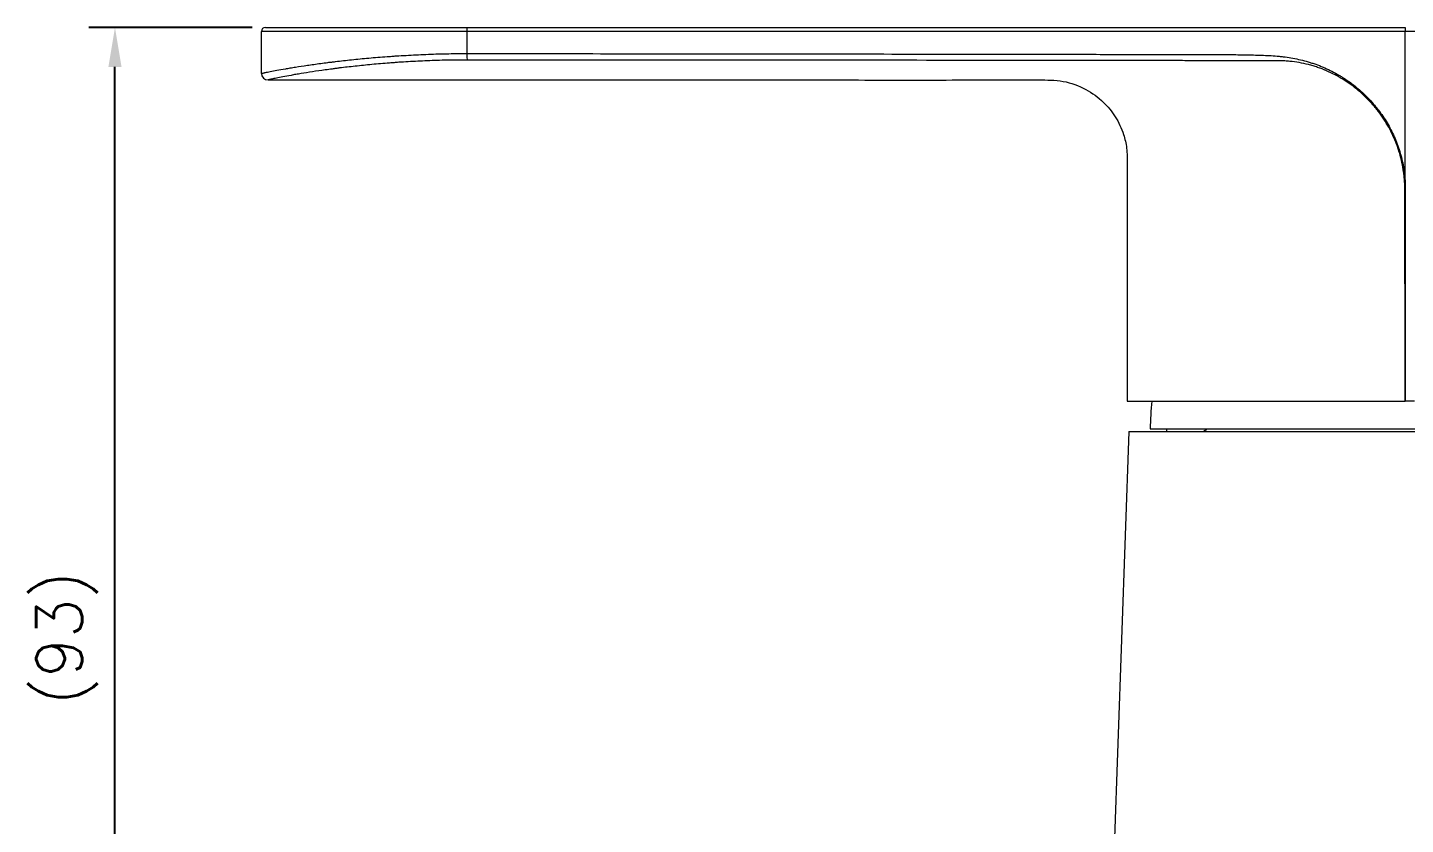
# Model space of a CAD drawing. Extents: x 12221 to 13062, y -5839 to -5245.
# Drawn here: x 12449.2 to 12554.2, y -5399.6 to -5338.8 of the extents above; entities that cross this region are included whole.
import ezdxf

# ---------------------------------------------------------------- set-up
doc = ezdxf.new("R2010")
doc.units = 0
doc.header["$LTSCALE"] = 7
doc.header["$MEASUREMENT"] = 0
doc.layers.add('DIM', color=2, linetype='CONTINUOUS')
doc.layers.add('DWG', color=7, linetype='CONTINUOUS')
doc.styles.add('GHS', font='ROMANS.shx', dxfattribs={"bigfont": 'GHS.shx'})

msp = doc.modelspace()

# ---------------------------------------------------------------- linework, layer by layer
at = {"layer": 'DIM'}
for p, q in [((12466.3, -5338.83), (12453.83, -5338.83)), ((12455.83, -5428.93), (12455.83, -5341.83))]:
    msp.add_line(p, q, dxfattribs=at)
msp.add_solid([(12455.33, -5341.83), (12456.33, -5341.83), (12455.83, -5338.83)], dxfattribs=at)
at = {"layer": 'DWG', "linetype": 'Continuous', "lineweight": 18}
for p, q in [((12467.3, -5338.83), (12482.68, -5338.83)), ((12482.68, -5338.83), (12554.2, -5338.83)), ((12467, -5342.33), (12467, -5339.13)), ((12554.89, -5367.33), (12554.18, -5367.33)), ((12533.12, -5369.63), (12532.01, -5401.36)), ((12533.12, -5369.63), (12578.89, -5369.63)), ((12534.75, -5369.43), (12563.62, -5369.43)), ((12536, -5369.43), (12536, -5369.63))]:
    msp.add_line(p, q, dxfattribs=at)
at = {"layer": 'DWG', "linetype": 'Continuous', "lineweight": 13}
for p, q in [((12482.65, -5339.13), (12467, -5339.13)), ((12482.65, -5339.13), (12482.65, -5340.82)), ((12554.18, -5339.13), (12482.65, -5339.13)), ((12579, -5339.13), (12554.18, -5339.13)), ((12554.18, -5350.63), (12554.18, -5339.13))]:
    msp.add_line(p, q, dxfattribs=at)
at = {"layer": 'DWG', "linetype": 'Continuous', "lineweight": 18}
for centre, radius, start, end in [((12467.3, -5339.13), 0.3, 90, 180), ((12467.5, -5342.33), 0.5, 180, 269.9908), ((12551.75, -5369.43), 17, 172.8419, 180)]:
    msp.add_arc(centre, radius, start, end, dxfattribs=at)
at = {"layer": 'DWG', "linetype": 'Continuous', "lineweight": 13}
for centre, major_axis, ratio, start_param, end_param in [((12482.68, -5339.13), (0, 0.3), 0.079217, 0, 1.570796), ((12554.2, -5339.13), (0, 0.3), 0.079217, 0, 1.570796), ((12482.69, -5340.82), (0, -0.5), 0.079217, 4.712446, 6.061622), ((12467.5, -5342.33), (0.5, 0), 0.999993, 3.141593, 4.712373)]:
    msp.add_ellipse(centre, major_axis=major_axis, ratio=ratio, start_param=start_param, end_param=end_param, dxfattribs=at)
for points, knots in [([(12467, -5342.33), (12467, -5342.33), (12467.03, -5342.33), (12467.1, -5342.31), (12467.13, -5342.3), (12467.18, -5342.29), (12467.19, -5342.29), (12467.21, -5342.28), (12467.24, -5342.28), (12467.28, -5342.27), (12467.4, -5342.24), (12467.52, -5342.22), (12467.82, -5342.16), (12467.98, -5342.13), (12468.37, -5342.06), (12468.58, -5342.02), (12468.85, -5341.97), (12468.88, -5341.97), (12468.94, -5341.96), (12468.97, -5341.95), (12469.07, -5341.94), (12469.26, -5341.9), (12469.46, -5341.87), (12469.88, -5341.8), (12470.18, -5341.76), (12470.82, -5341.66), (12471.16, -5341.62), (12471.69, -5341.54), (12471.88, -5341.52), (12472.16, -5341.48), (12472.26, -5341.47), (12472.4, -5341.46), (12472.45, -5341.45), (12472.55, -5341.44), (12472.99, -5341.38), (12473.45, -5341.33), (12474.29, -5341.24), (12474.73, -5341.2), (12475.63, -5341.12), (12476.09, -5341.08), (12476.69, -5341.04), (12476.87, -5341.03), (12477.05, -5341.01), (12477.17, -5341), (12477.23, -5341), (12477.54, -5340.98), (12477.78, -5340.97), (12478.53, -5340.92), (12479.03, -5340.9), (12480.04, -5340.86), (12480.56, -5340.84), (12481.6, -5340.82), (12482.12, -5340.82), (12482.65, -5340.82)], [0, 0, 0, 0, 0.0625, 0.0625, 0.09375, 0.09375, 0.101563, 0.101563, 0.109375, 0.125, 0.125, 0.1875, 0.1875, 0.25, 0.25, 0.3125, 0.3125, 0.320313, 0.320313, 0.328125, 0.328125, 0.34375, 0.375, 0.375, 0.4375, 0.4375, 0.5, 0.5, 0.53125, 0.53125, 0.546875, 0.546875, 0.554688, 0.554688, 0.5625, 0.625, 0.625, 0.6875, 0.6875, 0.75, 0.75, 0.765625, 0.773438, 0.773438, 0.78125, 0.78125, 0.8125, 0.8125, 0.875, 0.875, 0.9375, 0.9375, 1, 1, 1, 1]), ([(12482.65, -5340.82), (12485.85, -5340.82), (12489.05, -5340.82), (12495.45, -5340.83), (12498.65, -5340.83), (12508.25, -5340.84), (12514.64, -5340.85), (12524.24, -5340.87), (12527.44, -5340.87), (12532.24, -5340.88), (12533.84, -5340.88), (12536.24, -5340.89), (12537.04, -5340.89), (12538.24, -5340.89), (12538.64, -5340.89), (12539.44, -5340.89), (12539.84, -5340.89), (12540.44, -5340.9), (12540.83, -5340.9), (12541.23, -5340.9), (12541.83, -5340.91), (12542.23, -5340.92), (12542.83, -5340.93), (12543.03, -5340.94), (12543.43, -5340.95), (12543.63, -5340.96), (12544.03, -5340.98), (12544.23, -5340.99), (12544.53, -5341.02), (12544.63, -5341.03), (12544.83, -5341.05), (12544.93, -5341.06), (12545.43, -5341.13), (12545.82, -5341.2), (12546.4, -5341.34), (12546.6, -5341.39), (12546.88, -5341.48), (12546.98, -5341.51), (12547.17, -5341.57), (12547.27, -5341.6), (12547.74, -5341.77), (12548.11, -5341.93), (12548.64, -5342.19), (12548.82, -5342.28), (12549.08, -5342.43), (12549.17, -5342.48), (12549.34, -5342.59), (12549.42, -5342.64), (12549.85, -5342.91), (12550.17, -5343.15), (12550.78, -5343.65), (12551.07, -5343.92), (12551.49, -5344.35), (12551.62, -5344.49), (12551.82, -5344.72), (12551.88, -5344.8), (12551.98, -5344.92), (12552.01, -5344.95), (12552.07, -5345.03), (12552.1, -5345.07), (12552.38, -5345.43), (12552.6, -5345.76), (12553.01, -5346.44), (12553.19, -5346.8), (12553.43, -5347.34), (12553.51, -5347.53), (12553.59, -5347.76), (12553.61, -5347.81), (12553.64, -5347.9), (12553.66, -5347.95), (12553.71, -5348.09), (12553.74, -5348.19), (12553.89, -5348.67), (12553.98, -5349.06), (12554.08, -5349.64), (12554.11, -5349.84), (12554.14, -5350.14), (12554.15, -5350.24), (12554.17, -5350.43), (12554.17, -5350.53), (12554.18, -5350.63)], [0, 0, 0, 0, 0.125, 0.125, 0.25, 0.25, 0.5, 0.5, 0.625, 0.625, 0.6875, 0.6875, 0.71875, 0.71875, 0.734375, 0.734375, 0.75, 0.75, 0.757813, 0.765625, 0.765625, 0.78125, 0.78125, 0.789063, 0.789063, 0.796875, 0.796875, 0.804688, 0.804688, 0.808594, 0.808594, 0.8125, 0.8125, 0.828125, 0.828125, 0.835938, 0.835938, 0.839844, 0.839844, 0.84375, 0.84375, 0.859375, 0.859375, 0.867188, 0.867188, 0.871094, 0.871094, 0.875, 0.875, 0.890625, 0.890625, 0.90625, 0.90625, 0.914063, 0.914063, 0.917969, 0.917969, 0.919922, 0.919922, 0.921875, 0.921875, 0.9375, 0.9375, 0.953125, 0.953125, 0.960938, 0.960938, 0.962891, 0.962891, 0.964844, 0.964844, 0.96875, 0.96875, 0.984375, 0.984375, 0.992188, 0.992188, 0.996094, 0.996094, 1, 1, 1, 1]), ([(12554.18, -5367.33), (12554.18, -5365.39), (12554.18, -5363.44), (12554.17, -5359.55), (12554.17, -5357.12), (12554.16, -5354.69), (12554.16, -5353.96), (12554.16, -5353.72), (12554.16, -5353.23), (12554.16, -5352.75), (12554.16, -5352.26), (12554.16, -5351.77), (12554.16, -5351.53), (12554.16, -5351.04), (12554.15, -5350.8), (12554.13, -5350.44), (12554.12, -5350.32), (12554.1, -5350.08), (12554.08, -5349.96), (12554.03, -5349.6), (12553.95, -5349.13), (12553.83, -5348.66), (12553.73, -5348.31), (12553.69, -5348.2), (12553.63, -5348.02), (12553.61, -5347.97), (12553.57, -5347.85), (12553.55, -5347.79), (12553.45, -5347.51), (12553.35, -5347.29), (12553.15, -5346.85), (12553.04, -5346.64), (12552.81, -5346.22), (12552.56, -5345.81), (12552.28, -5345.41), (12552.09, -5345.17), (12552.06, -5345.12), (12551.98, -5345.03), (12551.94, -5344.98), (12551.83, -5344.84), (12551.75, -5344.75), (12551.5, -5344.48), (12551.34, -5344.3), (12550.99, -5343.97), (12550.64, -5343.64), (12550.26, -5343.35), (12549.87, -5343.06), (12549.67, -5342.93), (12549.41, -5342.77), (12549.36, -5342.74), (12549.26, -5342.68), (12549.2, -5342.64), (12549.05, -5342.55), (12548.73, -5342.38), (12548.4, -5342.22), (12547.96, -5342.03), (12547.73, -5341.95), (12547.39, -5341.83), (12547.27, -5341.79), (12547.1, -5341.74), (12547.04, -5341.72), (12546.92, -5341.69), (12546.86, -5341.68), (12546.57, -5341.6), (12546.33, -5341.55), (12545.86, -5341.47), (12545.62, -5341.44), (12545.26, -5341.4), (12545.14, -5341.39), (12544.96, -5341.38), (12544.9, -5341.38), (12544.78, -5341.37), (12544.72, -5341.37), (12544.42, -5341.36), (12544.18, -5341.36), (12543.69, -5341.36), (12543.45, -5341.36), (12543.09, -5341.36), (12542.97, -5341.36), (12542.79, -5341.36), (12542.73, -5341.36), (12542.61, -5341.36), (12542.06, -5341.36), (12541.52, -5341.36), (12540.91, -5341.36), (12540.79, -5341.36), (12540.55, -5341.36), (12540.42, -5341.36), (12540.06, -5341.36), (12539.82, -5341.36), (12539.45, -5341.36), (12539.33, -5341.36), (12539.09, -5341.36), (12538.97, -5341.36), (12538.6, -5341.36), (12538.36, -5341.36), (12537.87, -5341.36), (12537.63, -5341.36), (12537.14, -5341.36), (12536.41, -5341.35), (12535.68, -5341.35), (12534.23, -5341.35), (12533.25, -5341.35), (12531.31, -5341.35), (12530.34, -5341.35), (12525.47, -5341.34), (12521.58, -5341.34), (12513.8, -5341.33), (12506.02, -5341.32), (12498.25, -5341.32), (12490.47, -5341.31), (12486.58, -5341.31), (12482.69, -5341.31)], [0, 0, 0, 0, 0.0625, 0.0625, 0.125, 0.140625, 0.140625, 0.148438, 0.148438, 0.15625, 0.164063, 0.164063, 0.171875, 0.171875, 0.179688, 0.179688, 0.183594, 0.183594, 0.1875, 0.1875, 0.195313, 0.203125, 0.203125, 0.207031, 0.207031, 0.208984, 0.208984, 0.210938, 0.210938, 0.21875, 0.21875, 0.226563, 0.226563, 0.234375, 0.242188, 0.242188, 0.244141, 0.244141, 0.246094, 0.246094, 0.25, 0.25, 0.257813, 0.257813, 0.265625, 0.273438, 0.273438, 0.28125, 0.28125, 0.283203, 0.283203, 0.285156, 0.285156, 0.289063, 0.296875, 0.296875, 0.304688, 0.304688, 0.308594, 0.308594, 0.310547, 0.310547, 0.3125, 0.3125, 0.320313, 0.320313, 0.328125, 0.328125, 0.332031, 0.332031, 0.333984, 0.333984, 0.335938, 0.335938, 0.34375, 0.34375, 0.351563, 0.351563, 0.355469, 0.355469, 0.357422, 0.357422, 0.359375, 0.375, 0.375, 0.378906, 0.378906, 0.382813, 0.382813, 0.390625, 0.390625, 0.394531, 0.394531, 0.398438, 0.398438, 0.40625, 0.40625, 0.414063, 0.414063, 0.421875, 0.4375, 0.4375, 0.46875, 0.46875, 0.5, 0.5, 0.625, 0.625, 0.75, 0.875, 0.875, 1, 1, 1, 1]), ([(12554.18, -5350.63), (12554.18, -5350.64), (12554.18, -5350.65), (12554.18, -5350.66), (12554.18, -5350.68), (12554.18, -5350.7), (12554.18, -5350.72), (12554.18, -5350.75), (12554.18, -5350.78), (12554.18, -5350.82), (12554.18, -5350.85), (12554.18, -5350.9), (12554.18, -5350.94), (12554.18, -5350.99), (12554.18, -5351.04), (12554.18, -5351.1), (12554.19, -5351.16), (12554.19, -5351.22), (12554.19, -5351.28), (12554.19, -5351.35), (12554.19, -5351.42), (12554.19, -5351.5), (12554.19, -5351.58), (12554.19, -5351.66), (12554.19, -5351.75), (12554.19, -5351.84), (12554.19, -5351.93), (12554.19, -5352.03), (12554.19, -5352.13), (12554.19, -5352.23), (12554.19, -5352.34), (12554.19, -5352.45), (12554.19, -5352.56), (12554.19, -5352.68), (12554.19, -5352.8), (12554.19, -5352.92), (12554.19, -5353.05), (12554.19, -5353.18), (12554.19, -5353.32), (12554.19, -5353.46), (12554.19, -5353.6), (12554.19, -5353.74), (12554.19, -5353.89), (12554.19, -5354.04), (12554.19, -5354.2), (12554.19, -5354.36), (12554.19, -5354.52), (12554.19, -5354.68), (12554.19, -5354.85), (12554.19, -5355.02), (12554.19, -5355.2), (12554.19, -5355.38), (12554.19, -5355.56), (12554.19, -5355.75), (12554.19, -5355.94), (12554.19, -5356.13), (12554.19, -5356.33), (12554.19, -5356.53), (12554.19, -5356.73), (12554.19, -5356.93), (12554.19, -5357.15), (12554.19, -5357.36), (12554.19, -5357.58), (12554.19, -5357.8), (12554.19, -5358.02), (12554.19, -5358.25), (12554.19, -5358.48), (12554.19, -5358.71), (12554.19, -5358.95), (12554.19, -5359.19), (12554.19, -5359.44), (12554.19, -5359.68), (12554.19, -5359.93), (12554.19, -5360.19), (12554.19, -5360.45), (12554.19, -5360.71), (12554.19, -5360.97), (12554.19, -5361.24), (12554.19, -5361.51), (12554.19, -5361.79), (12554.19, -5362.07), (12554.19, -5362.35), (12554.19, -5362.64), (12554.18, -5362.93), (12554.18, -5363.22), (12554.18, -5363.51), (12554.18, -5363.81), (12554.18, -5364.12), (12554.18, -5364.42), (12554.18, -5364.73), (12554.18, -5365.05), (12554.18, -5365.36), (12554.18, -5365.68), (12554.18, -5366.01), (12554.18, -5366.33), (12554.18, -5366.66), (12554.18, -5367), (12554.18, -5367.22), (12554.18, -5367.33)], [0, 0, 0, 0, 0.000635, 0.001476, 0.002523, 0.003775, 0.005234, 0.006898, 0.008769, 0.010845, 0.013127, 0.015615, 0.018309, 0.021209, 0.024315, 0.027627, 0.031144, 0.034868, 0.038798, 0.042933, 0.047275, 0.051822, 0.056576, 0.061535, 0.0667, 0.072071, 0.077648, 0.083431, 0.08942, 0.095615, 0.102016, 0.108623, 0.115436, 0.122454, 0.129679, 0.137109, 0.144746, 0.152588, 0.160637, 0.168891, 0.177351, 0.186017, 0.194889, 0.203967, 0.213251, 0.222741, 0.232437, 0.242339, 0.252447, 0.26276, 0.27328, 0.284005, 0.294937, 0.306074, 0.317418, 0.328967, 0.340722, 0.352683, 0.36485, 0.377223, 0.389802, 0.402587, 0.415578, 0.428775, 0.442178, 0.455786, 0.469601, 0.483622, 0.497848, 0.512281, 0.526919, 0.541763, 0.556813, 0.57207, 0.587532, 0.6032, 0.619074, 0.635154, 0.65144, 0.667932, 0.684629, 0.701533, 0.718643, 0.735958, 0.75348, 0.771207, 0.789141, 0.80728, 0.825625, 0.844176, 0.862934, 0.881897, 0.901066, 0.920441, 0.940022, 0.959808, 0.979801, 1, 1, 1, 1])]:
    msp.add_open_spline(points, degree=3, knots=knots, dxfattribs=at)
at = {"layer": 'DWG', "linetype": 'Continuous', "lineweight": 18}
for points, knots in [([(12482.69, -5341.31), (12482.17, -5341.31), (12481.65, -5341.31), (12480.64, -5341.33), (12480.14, -5341.35), (12479.15, -5341.39), (12478.67, -5341.41), (12477.94, -5341.46), (12477.71, -5341.47), (12477.41, -5341.49), (12477.35, -5341.5), (12477.23, -5341.5), (12477.05, -5341.52), (12476.88, -5341.53), (12476.3, -5341.58), (12475.85, -5341.61), (12474.98, -5341.7), (12474.56, -5341.74), (12473.74, -5341.83), (12473.34, -5341.87), (12472.86, -5341.93), (12472.77, -5341.95), (12472.58, -5341.97), (12472.3, -5342.01), (12472.04, -5342.04), (12471.52, -5342.11), (12471.19, -5342.16), (12470.57, -5342.25), (12470.28, -5342.3), (12469.88, -5342.37), (12469.75, -5342.39), (12469.56, -5342.42), (12469.49, -5342.43), (12469.37, -5342.46), (12469.31, -5342.47), (12469.03, -5342.52), (12468.82, -5342.56), (12468.45, -5342.63), (12468.28, -5342.66), (12468, -5342.72), (12467.89, -5342.74), (12467.77, -5342.77), (12467.73, -5342.78), (12467.7, -5342.78), (12467.68, -5342.79), (12467.67, -5342.79), (12467.63, -5342.8), (12467.6, -5342.81), (12467.53, -5342.83), (12467.5, -5342.83), (12467.5, -5342.83)], [0, 0, 0, 0, 0.0625, 0.0625, 0.125, 0.125, 0.1875, 0.1875, 0.21875, 0.21875, 0.226563, 0.226563, 0.234375, 0.25, 0.25, 0.3125, 0.3125, 0.375, 0.375, 0.4375, 0.4375, 0.453125, 0.453125, 0.46875, 0.5, 0.5, 0.5625, 0.5625, 0.625, 0.625, 0.65625, 0.65625, 0.671875, 0.671875, 0.6875, 0.6875, 0.75, 0.75, 0.8125, 0.8125, 0.875, 0.875, 0.890625, 0.898437, 0.898437, 0.90625, 0.90625, 0.9375, 0.9375, 1, 1, 1, 1]), ([(12467.67, -5342.83), (12470.46, -5342.83), (12475.95, -5342.83), (12483.82, -5342.83), (12490.97, -5342.83), (12497.17, -5342.83), (12502.43, -5342.83), (12506.95, -5342.83), (12511.02, -5342.83), (12516.16, -5342.84), (12521.22, -5342.83), (12525.6, -5342.83), (12528.11, -5342.83), (12529.83, -5343.45), (12531.17, -5344.43), (12532.14, -5345.62), (12532.71, -5346.84), (12533, -5348.09), (12533, -5349.94), (12533, -5352.79), (12533, -5356.86), (12533, -5361.81), (12533, -5365.4), (12533, -5367.33)], [0, 0, 0, 0, 0.096046, 0.188838, 0.270769, 0.341839, 0.402047, 0.451643, 0.497283, 0.54193, 0.628405, 0.671382, 0.692939, 0.714039, 0.732888, 0.749358, 0.766564, 0.778636, 0.793221, 0.829927, 0.876627, 0.933318, 1, 1, 1, 1]), ([(12533, -5367.33), (12533, -5367.33), (12534.08, -5367.33), (12538.71, -5367.33), (12545.72, -5367.33), (12551.33, -5367.33), (12554.18, -5367.33)], [0, 0, 0, 0, 0.249932, 0.499955, 0.749977, 1, 1, 1, 1])]:
    msp.add_open_spline(points, degree=3, knots=knots, dxfattribs=at)
for points, degree in [([(12467.5, -5342.83), (12467.65, -5342.83)], 1), ([(12467.65, -5342.83), (12467.67, -5342.83)], 1), ([(12539.03, -5369.51), (12538.92, -5369.57), (12538.8, -5369.63)], 2)]:
    msp.add_open_spline(points, degree=degree, dxfattribs=at)

# ---------------------------------------------------------------- texts
at = {"layer": 'DIM', "insert": (12452.17, -5385.38), "char_height": 3.5, "attachment_point": 5, "rotation": 90, "style": 'GHS'}
msp.add_mtext('\\A1;(93)', dxfattribs=at)

doc.saveas('drawing.dxf')
